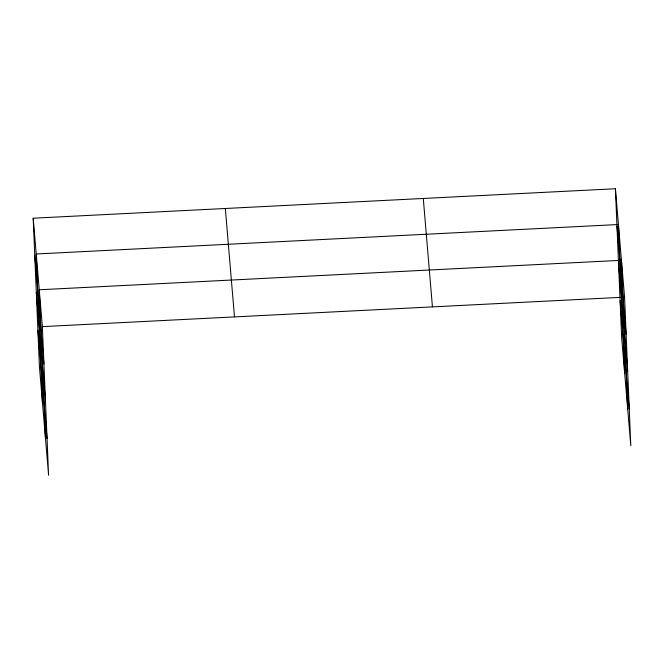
<?xml version="1.0" encoding="UTF-8"?>
<svg xmlns="http://www.w3.org/2000/svg" width="664" height="664" viewBox="0 0 664 664"><rect width="100%" height="100%" fill="white"/><g stroke="black" fill="none" stroke-linecap="round" stroke-linejoin="round"><path stroke-width="1" d="M33.2 218.215L42.363 326.63L48.588 475.258L39.433 366.835L33.2 218.215L615.412 188.742L624.567 297.165L630.8 445.785L621.637 337.37L615.412 188.742M42.363 326.63L620.442 297.372M622.508 297.264L624.567 297.165M616.981 226.167L626.135 334.581M618.516 262.861L627.679 371.276M620.101 300.667L629.264 409.09M423.283 198.47L432.438 306.884M225.328 208.488L234.492 316.902M34.769 255.632L43.932 364.055M36.304 292.334L45.467 400.749M37.889 330.141L47.053 438.555M627.688 408.924L621.454 260.296L39.251 289.77L45.476 438.398M624.658 373.143L618.433 224.523L36.221 253.988L42.454 402.616"/></g></svg>
